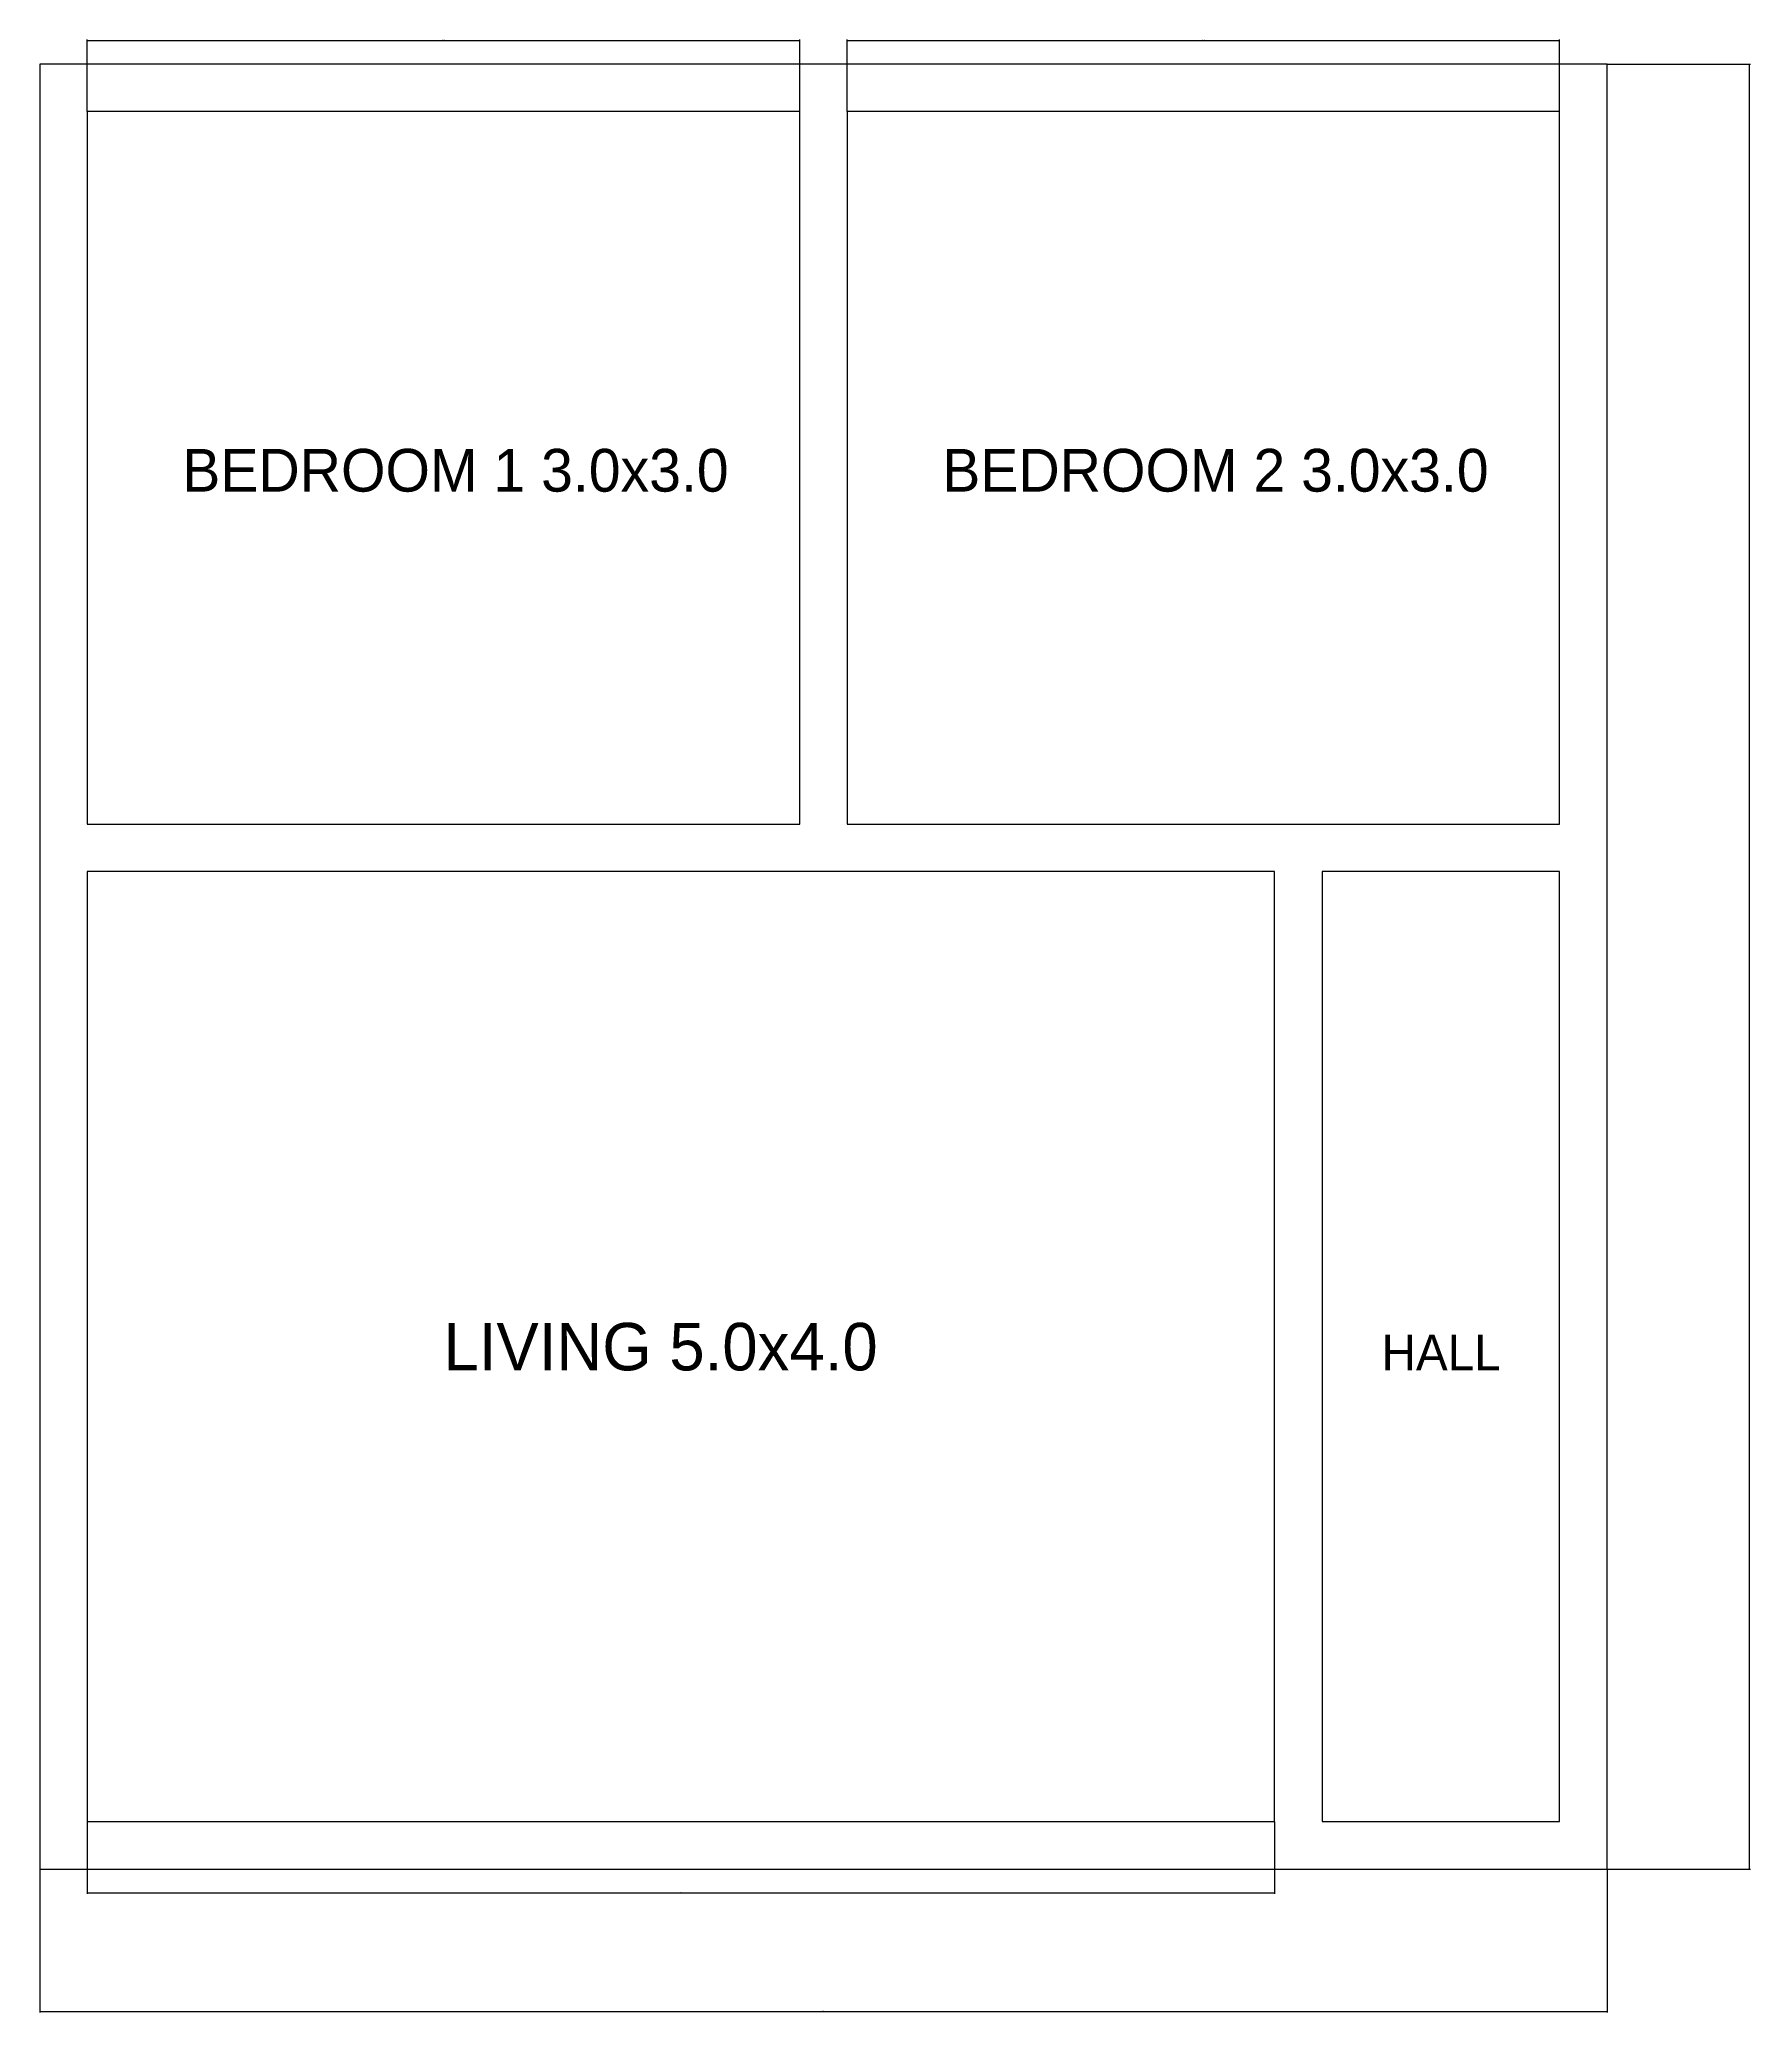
# Model space of a CAD drawing. Header units: centimetres. Extents: x 0 to 720, y -60 to 770.
import ezdxf

# ---------------------------------------------------------------- set-up
doc = ezdxf.new("R2010")
doc.units = ezdxf.units.CM
for name, color, linetype in [('DIMS', 4, 'Continuous'), ('TEXT', 3, 'Continuous'), ('WALLS', 7, 'Continuous')]:
    doc.layers.add(name, color=color, linetype=linetype)
doc.styles.add('OpenSansCondensed-Light', font='OpenSansCondensed-Light.ttf')
doc.dimstyles.new('EZDXF', dxfattribs={"dimtxt": 0.25, "dimasz": 0.175, "dimexe": 0.375, "dimexo": 0.125, "dimgap": 0.1, "dimtad": 1, "dimlfac": 100, "dimzin": 12, "dimdsep": 46, "dimtxsty": 'OpenSansCondensed-Light', "dimblk": 'ARCHTICK', "dimcen": 2.5, "dimazin": 3, "dimtfac": 0.5, "dimtmove": 2, "dimatfit": 3})

# ---------------------------------------------------------------- blocks, each defined once
blk = doc.blocks.new('_ARCHTICK')
at = {"color": 0, "linetype": 'BYBLOCK', "const_width": 0.15}
blk.add_lwpolyline([(-0.5, -0.5), (0.5, 0.5)], dxfattribs=at)

msp = doc.modelspace()

# ---------------------------------------------------------------- linework, layer by layer
at = {"layer": 'WALLS'}
for points in [[(0, 0), (660, 0), (660, 760), (0, 760)], [(20, 440), (320, 440), (320, 740), (20, 740)], [(340, 440), (640, 440), (640, 740), (340, 740)], [(20, 20), (520, 20), (520, 420), (20, 420)], [(540, 20), (640, 20), (640, 420), (540, 420)]]:
    msp.add_lwpolyline(points, close=True, dxfattribs=at)

# ---------------------------------------------------------------- texts
at = {"layer": 'TEXT'}
for s, height, p in [('BEDROOM 1 3.0x3.0', 18, (60, 580)), ('BEDROOM 2 3.0x3.0', 18, (380, 580)), ('LIVING 5.0x4.0', 20, (170, 210)), ('HALL', 15, (565, 210))]:
    msp.add_text(s, height=height, dxfattribs=at).set_placement(p)

# ---------------------------------------------------------------- dimensions: what is measured, and where the dimension line sits
at = {"layer": 'DIMS'}
for base, p1, p2 in [((20, 770), (20, 740), (320, 740)), ((340, 770), (340, 740), (640, 740)), ((20, -10), (20, 20), (520, 20)), ((0, -60), (0, 0), (660, 0))]:
    msp.add_linear_dim(base=base, p1=p1, p2=p2, dimstyle='EZDXF', dxfattribs=at).render()
msp.add_linear_dim(base=(720, 0), p1=(660, 0), p2=(660, 760), angle=90, dimstyle='EZDXF', dxfattribs=at).render()

doc.saveas('drawing.dxf')
